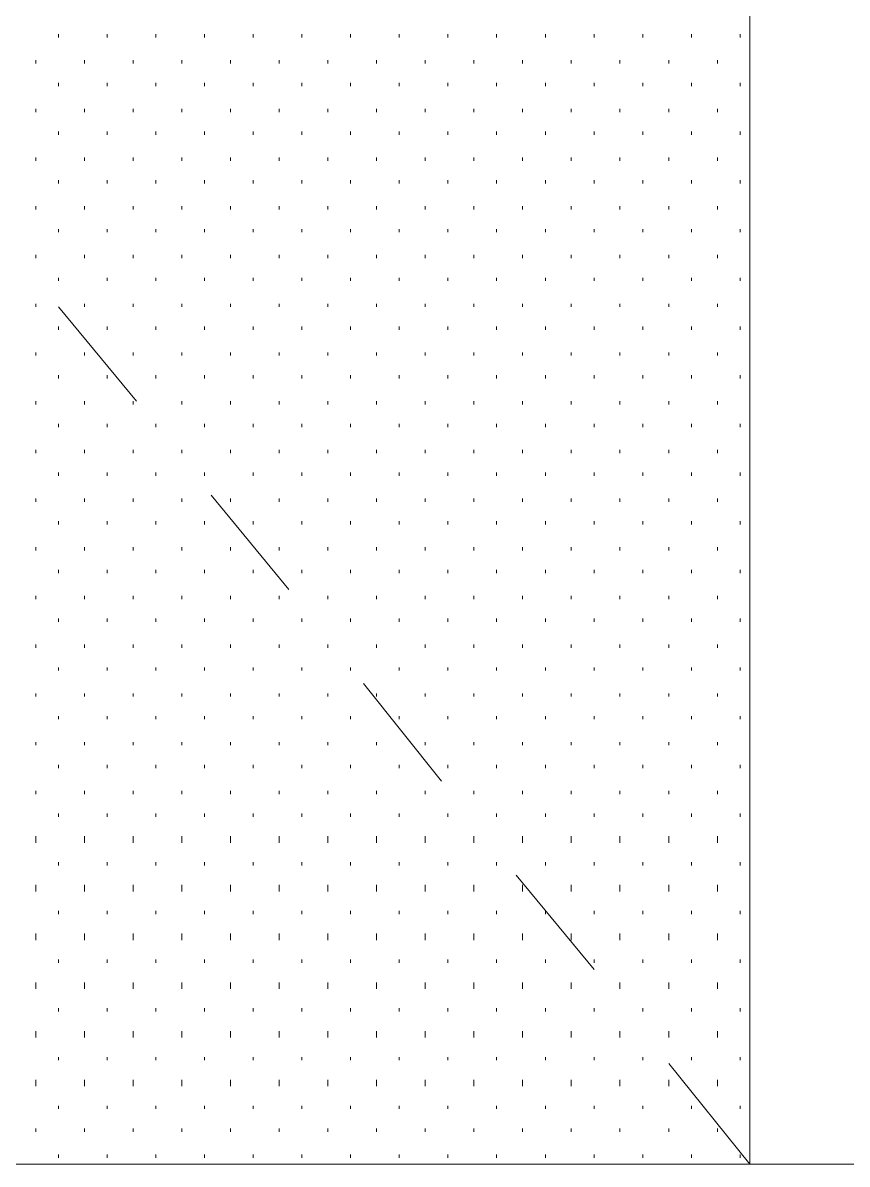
# Model space of a CAD drawing. Header units: inches. Extents: x -6061 to 13621, y -296 to 7483.
# Drawn here: x 12069.55 to 12089.89, y -121.48 to -93.33 of the extents above; entities that cross this region are included whole.
import ezdxf

# ---------------------------------------------------------------- set-up
doc = ezdxf.new("R2010")
doc.units = ezdxf.units.IN
doc.header["$MEASUREMENT"] = 0
doc.layers.get('0').update_dxf_attribs({"linetype": 'CONTINUOUS'})

msp = doc.modelspace()

# ---------------------------------------------------------------- linework, layer by layer
at = {"color": 7, "linetype": 'Continuous', "lineweight": 9, "true_color": 0x000007}
for p, q in [((12087.48877, -29.45513), (12087.48877, -121.47911)), ((12087.48877, -31.93793), (12087.48877, -121.47911)), ((12072.35166, -102.65784), (12070.42949, -100.33522)), ((12076.11592, -107.30309), (12074.19375, -104.98047)), ((12079.88017, -112.02843), (12077.958, -109.62571)), ((12083.64443, -116.67368), (12081.72225, -114.35105)), ((12087.48877, -121.47911), (12085.48651, -118.9963)), ((12051.52814, -121.47911), (12087.48877, -121.47911)), ((12087.48877, -121.47911), (12051.52814, -121.47911)), ((12090.05166, -121.47911), (12087.48877, -121.47911)), ((12087.48877, -121.47911), (12090.05166, -121.47911))]:
    msp.add_line(p, q, dxfattribs=at)
at = {"color": 7, "linetype": 'Continuous', "lineweight": 9, "true_color": 0xffffff}
for p, q in [((12070.42949, -93.68771), (12070.42949, -93.60761)), ((12071.63085, -93.68771), (12071.63085, -93.60761)), ((12072.83221, -93.68771), (12072.83221, -93.60761)), ((12074.03357, -93.68771), (12074.03357, -93.60761)), ((12075.23492, -93.68771), (12075.23492, -93.60761)), ((12076.43628, -93.68771), (12076.43628, -93.60761)), ((12077.63764, -93.68771), (12077.63764, -93.60761)), ((12078.839, -93.68771), (12078.839, -93.60761)), ((12080.04035, -93.68771), (12080.04035, -93.60761)), ((12081.24171, -93.68771), (12081.24171, -93.60761)), ((12082.44307, -93.68771), (12082.44307, -93.60761)), ((12083.64443, -93.68771), (12083.64443, -93.60761)), ((12084.84578, -93.68771), (12084.84578, -93.60761)), ((12086.04714, -93.68771), (12086.04714, -93.60761)), ((12087.2485, -93.68771), (12087.2485, -93.60761)), ((12069.86886, -94.32843), (12069.86886, -94.24834)), ((12071.07022, -94.32843), (12071.07022, -94.24834)), ((12072.27157, -94.32843), (12072.27157, -94.24834)), ((12073.47293, -94.32843), (12073.47293, -94.24834)), ((12074.67429, -94.32843), (12074.67429, -94.24834)), ((12075.87565, -94.32843), (12075.87565, -94.24834)), ((12077.077, -94.32843), (12077.077, -94.24834)), ((12078.27836, -94.32843), (12078.27836, -94.24834)), ((12079.47972, -94.32843), (12079.47972, -94.24834)), ((12080.68108, -94.32843), (12080.68108, -94.24834)), ((12081.88243, -94.32843), (12081.88243, -94.24834)), ((12083.08379, -94.32843), (12083.08379, -94.24834)), ((12084.28515, -94.32843), (12084.28515, -94.24834)), ((12085.48651, -94.32843), (12085.48651, -94.24834)), ((12086.68786, -94.32843), (12086.68786, -94.24834)), ((12070.42949, -94.88906), (12070.42949, -94.80897)), ((12071.63085, -94.88906), (12071.63085, -94.80897)), ((12072.83221, -94.88906), (12072.83221, -94.80897)), ((12074.03357, -94.88906), (12074.03357, -94.80897)), ((12075.23492, -94.88906), (12075.23492, -94.80897)), ((12076.43628, -94.88906), (12076.43628, -94.80897)), ((12077.63764, -94.88906), (12077.63764, -94.80897)), ((12078.839, -94.88906), (12078.839, -94.80897)), ((12080.04035, -94.88906), (12080.04035, -94.80897)), ((12081.24171, -94.88906), (12081.24171, -94.80897)), ((12082.44307, -94.88906), (12082.44307, -94.80897)), ((12083.64443, -94.88906), (12083.64443, -94.80897)), ((12084.84578, -94.88906), (12084.84578, -94.80897)), ((12086.04714, -94.88906), (12086.04714, -94.80897)), ((12087.2485, -94.88906), (12087.2485, -94.80897)), ((12069.86886, -95.52979), (12069.86886, -95.4497)), ((12071.07022, -95.52979), (12071.07022, -95.4497)), ((12072.27157, -95.52979), (12072.27157, -95.4497)), ((12073.47293, -95.52979), (12073.47293, -95.4497)), ((12074.67429, -95.52979), (12074.67429, -95.4497)), ((12075.87565, -95.52979), (12075.87565, -95.4497)), ((12077.077, -95.52979), (12077.077, -95.4497)), ((12078.27836, -95.52979), (12078.27836, -95.4497)), ((12079.47972, -95.52979), (12079.47972, -95.4497)), ((12080.68108, -95.52979), (12080.68108, -95.4497)), ((12081.88243, -95.52979), (12081.88243, -95.4497)), ((12083.08379, -95.52979), (12083.08379, -95.4497)), ((12084.28515, -95.52979), (12084.28515, -95.4497)), ((12085.48651, -95.52979), (12085.48651, -95.4497)), ((12086.68786, -95.52979), (12086.68786, -95.4497)), ((12070.42949, -96.09042), (12070.42949, -96.01033)), ((12071.63085, -96.09042), (12071.63085, -96.01033)), ((12072.83221, -96.09042), (12072.83221, -96.01033)), ((12074.03357, -96.09042), (12074.03357, -96.01033)), ((12075.23492, -96.09042), (12075.23492, -96.01033)), ((12076.43628, -96.09042), (12076.43628, -96.01033)), ((12077.63764, -96.09042), (12077.63764, -96.01033)), ((12078.839, -96.09042), (12078.839, -96.01033)), ((12080.04035, -96.09042), (12080.04035, -96.01033)), ((12081.24171, -96.09042), (12081.24171, -96.01033)), ((12082.44307, -96.09042), (12082.44307, -96.01033)), ((12083.64443, -96.09042), (12083.64443, -96.01033)), ((12084.84578, -96.09042), (12084.84578, -96.01033)), ((12086.04714, -96.09042), (12086.04714, -96.01033)), ((12087.2485, -96.09042), (12087.2485, -96.01033)), ((12069.86886, -96.73114), (12069.86886, -96.65105)), ((12071.07022, -96.73114), (12071.07022, -96.65105)), ((12072.27157, -96.73114), (12072.27157, -96.65105)), ((12073.47293, -96.73114), (12073.47293, -96.65105)), ((12074.67429, -96.73114), (12074.67429, -96.65105)), ((12075.87565, -96.73114), (12075.87565, -96.65105)), ((12077.077, -96.73114), (12077.077, -96.65105)), ((12078.27836, -96.73114), (12078.27836, -96.65105)), ((12079.47972, -96.73114), (12079.47972, -96.65105)), ((12080.68108, -96.73114), (12080.68108, -96.65105)), ((12081.88243, -96.73114), (12081.88243, -96.65105)), ((12083.08379, -96.73114), (12083.08379, -96.65105)), ((12084.28515, -96.73114), (12084.28515, -96.65105)), ((12085.48651, -96.73114), (12085.48651, -96.65105)), ((12086.68786, -96.73114), (12086.68786, -96.65105)), ((12070.42949, -97.29178), (12070.42949, -97.21169)), ((12071.63085, -97.29178), (12071.63085, -97.21169)), ((12072.83221, -97.29178), (12072.83221, -97.21169)), ((12074.03357, -97.29178), (12074.03357, -97.21169)), ((12075.23492, -97.29178), (12075.23492, -97.21169)), ((12076.43628, -97.29178), (12076.43628, -97.21169)), ((12077.63764, -97.29178), (12077.63764, -97.21169)), ((12078.839, -97.29178), (12078.839, -97.21169)), ((12080.04035, -97.29178), (12080.04035, -97.21169)), ((12081.24171, -97.29178), (12081.24171, -97.21169)), ((12082.44307, -97.29178), (12082.44307, -97.21169)), ((12083.64443, -97.29178), (12083.64443, -97.21169)), ((12084.84578, -97.29178), (12084.84578, -97.21169)), ((12086.04714, -97.29178), (12086.04714, -97.21169)), ((12087.2485, -97.29178), (12087.2485, -97.21169)), ((12069.86886, -97.9325), (12069.86886, -97.85241)), ((12071.07022, -97.9325), (12071.07022, -97.85241)), ((12072.27157, -97.9325), (12072.27157, -97.85241)), ((12073.47293, -97.9325), (12073.47293, -97.85241)), ((12074.67429, -97.9325), (12074.67429, -97.85241)), ((12075.87565, -97.9325), (12075.87565, -97.85241)), ((12077.077, -97.9325), (12077.077, -97.85241)), ((12078.27836, -97.9325), (12078.27836, -97.85241)), ((12079.47972, -97.9325), (12079.47972, -97.85241)), ((12080.68108, -97.9325), (12080.68108, -97.85241)), ((12081.88243, -97.9325), (12081.88243, -97.85241)), ((12083.08379, -97.9325), (12083.08379, -97.85241)), ((12084.28515, -97.9325), (12084.28515, -97.85241)), ((12085.48651, -97.9325), (12085.48651, -97.85241)), ((12086.68786, -97.9325), (12086.68786, -97.85241)), ((12070.42949, -98.49314), (12070.42949, -98.41304)), ((12071.63085, -98.49314), (12071.63085, -98.41304)), ((12072.83221, -98.49314), (12072.83221, -98.41304)), ((12074.03357, -98.49314), (12074.03357, -98.41304)), ((12075.23492, -98.49314), (12075.23492, -98.41304)), ((12076.43628, -98.49314), (12076.43628, -98.41304)), ((12077.63764, -98.49314), (12077.63764, -98.41304)), ((12078.839, -98.49314), (12078.839, -98.41304)), ((12080.04035, -98.49314), (12080.04035, -98.41304)), ((12081.24171, -98.49314), (12081.24171, -98.41304)), ((12082.44307, -98.49314), (12082.44307, -98.41304)), ((12083.64443, -98.49314), (12083.64443, -98.41304)), ((12084.84578, -98.49314), (12084.84578, -98.41304)), ((12086.04714, -98.49314), (12086.04714, -98.41304)), ((12087.2485, -98.49314), (12087.2485, -98.41304)), ((12069.86886, -99.13386), (12069.86886, -99.05377)), ((12071.07022, -99.13386), (12071.07022, -99.05377)), ((12072.27157, -99.13386), (12072.27157, -99.05377)), ((12073.47293, -99.13386), (12073.47293, -99.05377)), ((12074.67429, -99.13386), (12074.67429, -99.05377)), ((12075.87565, -99.13386), (12075.87565, -99.05377)), ((12077.077, -99.13386), (12077.077, -99.05377)), ((12078.27836, -99.13386), (12078.27836, -99.05377)), ((12079.47972, -99.13386), (12079.47972, -99.05377)), ((12080.68108, -99.13386), (12080.68108, -99.05377)), ((12081.88243, -99.13386), (12081.88243, -99.05377)), ((12083.08379, -99.13386), (12083.08379, -99.05377)), ((12084.28515, -99.13386), (12084.28515, -99.05377)), ((12085.48651, -99.13386), (12085.48651, -99.05377)), ((12086.68786, -99.13386), (12086.68786, -99.05377)), ((12070.42949, -99.69449), (12070.42949, -99.6144)), ((12071.63085, -99.69449), (12071.63085, -99.6144)), ((12072.83221, -99.69449), (12072.83221, -99.6144)), ((12074.03357, -99.69449), (12074.03357, -99.6144)), ((12075.23492, -99.69449), (12075.23492, -99.6144)), ((12076.43628, -99.69449), (12076.43628, -99.6144)), ((12077.63764, -99.69449), (12077.63764, -99.6144)), ((12078.839, -99.69449), (12078.839, -99.6144)), ((12080.04035, -99.69449), (12080.04035, -99.6144)), ((12081.24171, -99.69449), (12081.24171, -99.6144)), ((12082.44307, -99.69449), (12082.44307, -99.6144)), ((12083.64443, -99.69449), (12083.64443, -99.6144)), ((12084.84578, -99.69449), (12084.84578, -99.6144)), ((12086.04714, -99.69449), (12086.04714, -99.6144)), ((12087.2485, -99.69449), (12087.2485, -99.6144)), ((12069.86886, -100.33522), (12069.86886, -100.25513)), ((12071.07022, -100.33522), (12071.07022, -100.25513)), ((12072.27157, -100.33522), (12072.27157, -100.25513)), ((12073.47293, -100.33522), (12073.47293, -100.25513)), ((12074.67429, -100.33522), (12074.67429, -100.25513)), ((12075.87565, -100.33522), (12075.87565, -100.25513)), ((12077.077, -100.33522), (12077.077, -100.25513)), ((12078.27836, -100.33522), (12078.27836, -100.25513)), ((12079.47972, -100.33522), (12079.47972, -100.25513)), ((12080.68108, -100.33522), (12080.68108, -100.25513)), ((12081.88243, -100.33522), (12081.88243, -100.25513)), ((12083.08379, -100.33522), (12083.08379, -100.25513)), ((12084.28515, -100.33522), (12084.28515, -100.25513)), ((12085.48651, -100.33522), (12085.48651, -100.25513)), ((12086.68786, -100.33522), (12086.68786, -100.25513)), ((12070.42949, -100.89585), (12070.42949, -100.81576)), ((12071.63085, -100.89585), (12071.63085, -100.81576)), ((12072.83221, -100.89585), (12072.83221, -100.81576)), ((12074.03357, -100.89585), (12074.03357, -100.81576)), ((12075.23492, -100.89585), (12075.23492, -100.81576)), ((12076.43628, -100.89585), (12076.43628, -100.81576)), ((12077.63764, -100.89585), (12077.63764, -100.81576)), ((12078.839, -100.89585), (12078.839, -100.81576)), ((12080.04035, -100.89585), (12080.04035, -100.81576)), ((12081.24171, -100.89585), (12081.24171, -100.81576)), ((12082.44307, -100.89585), (12082.44307, -100.81576)), ((12083.64443, -100.89585), (12083.64443, -100.81576)), ((12084.84578, -100.89585), (12084.84578, -100.81576)), ((12086.04714, -100.89585), (12086.04714, -100.81576)), ((12087.2485, -100.89585), (12087.2485, -100.81576)), ((12069.86886, -101.53657), (12069.86886, -101.45648)), ((12071.07022, -101.53657), (12071.07022, -101.45648)), ((12072.27157, -101.53657), (12072.27157, -101.45648)), ((12073.47293, -101.53657), (12073.47293, -101.45648)), ((12074.67429, -101.53657), (12074.67429, -101.45648)), ((12075.87565, -101.53657), (12075.87565, -101.45648)), ((12077.077, -101.53657), (12077.077, -101.45648)), ((12078.27836, -101.53657), (12078.27836, -101.45648)), ((12079.47972, -101.53657), (12079.47972, -101.45648)), ((12080.68108, -101.53657), (12080.68108, -101.45648)), ((12081.88243, -101.53657), (12081.88243, -101.45648)), ((12083.08379, -101.53657), (12083.08379, -101.45648)), ((12084.28515, -101.53657), (12084.28515, -101.45648)), ((12085.48651, -101.53657), (12085.48651, -101.45648)), ((12086.68786, -101.53657), (12086.68786, -101.45648)), ((12070.42949, -102.09721), (12070.42949, -102.01712)), ((12071.63085, -102.09721), (12071.63085, -102.01712)), ((12072.83221, -102.09721), (12072.83221, -102.01712)), ((12074.03357, -102.09721), (12074.03357, -102.01712)), ((12075.23492, -102.09721), (12075.23492, -102.01712)), ((12076.43628, -102.09721), (12076.43628, -102.01712)), ((12077.63764, -102.09721), (12077.63764, -102.01712)), ((12078.839, -102.09721), (12078.839, -102.01712)), ((12080.04035, -102.09721), (12080.04035, -102.01712)), ((12081.24171, -102.09721), (12081.24171, -102.01712)), ((12082.44307, -102.09721), (12082.44307, -102.01712)), ((12083.64443, -102.09721), (12083.64443, -102.01712)), ((12084.84578, -102.09721), (12084.84578, -102.01712)), ((12086.04714, -102.09721), (12086.04714, -102.01712)), ((12087.2485, -102.09721), (12087.2485, -102.01712)), ((12069.86886, -102.73793), (12069.86886, -102.65784)), ((12071.07022, -102.73793), (12071.07022, -102.65784)), ((12072.27157, -102.73793), (12072.27157, -102.65784)), ((12073.47293, -102.73793), (12073.47293, -102.65784)), ((12074.67429, -102.73793), (12074.67429, -102.65784)), ((12075.87565, -102.73793), (12075.87565, -102.65784)), ((12077.077, -102.73793), (12077.077, -102.65784)), ((12078.27836, -102.73793), (12078.27836, -102.65784)), ((12079.47972, -102.73793), (12079.47972, -102.65784)), ((12080.68108, -102.73793), (12080.68108, -102.65784)), ((12081.88243, -102.73793), (12081.88243, -102.65784)), ((12083.08379, -102.73793), (12083.08379, -102.65784)), ((12084.28515, -102.73793), (12084.28515, -102.65784)), ((12085.48651, -102.73793), (12085.48651, -102.65784)), ((12086.68786, -102.73793), (12086.68786, -102.65784)), ((12070.42949, -103.29857), (12070.42949, -103.21847)), ((12071.63085, -103.29857), (12071.63085, -103.21847)), ((12072.83221, -103.29857), (12072.83221, -103.21847)), ((12074.03357, -103.29857), (12074.03357, -103.21847)), ((12075.23492, -103.29857), (12075.23492, -103.21847)), ((12076.43628, -103.29857), (12076.43628, -103.21847)), ((12077.63764, -103.29857), (12077.63764, -103.21847)), ((12078.839, -103.29857), (12078.839, -103.21847)), ((12080.04035, -103.29857), (12080.04035, -103.21847)), ((12081.24171, -103.29857), (12081.24171, -103.21847)), ((12082.44307, -103.29857), (12082.44307, -103.21847)), ((12083.64443, -103.29857), (12083.64443, -103.21847)), ((12084.84578, -103.29857), (12084.84578, -103.21847)), ((12086.04714, -103.29857), (12086.04714, -103.21847)), ((12087.2485, -103.29857), (12087.2485, -103.21847)), ((12069.86886, -103.93929), (12069.86886, -103.8592)), ((12071.07022, -103.93929), (12071.07022, -103.8592)), ((12072.27157, -103.93929), (12072.27157, -103.8592)), ((12073.47293, -103.93929), (12073.47293, -103.8592)), ((12074.67429, -103.93929), (12074.67429, -103.8592)), ((12075.87565, -103.93929), (12075.87565, -103.8592)), ((12077.077, -103.93929), (12077.077, -103.8592)), ((12078.27836, -103.93929), (12078.27836, -103.8592)), ((12079.47972, -103.93929), (12079.47972, -103.8592)), ((12080.68108, -103.93929), (12080.68108, -103.8592)), ((12081.88243, -103.93929), (12081.88243, -103.8592)), ((12083.08379, -103.93929), (12083.08379, -103.8592)), ((12084.28515, -103.93929), (12084.28515, -103.8592)), ((12085.48651, -103.93929), (12085.48651, -103.8592)), ((12086.68786, -103.93929), (12086.68786, -103.8592)), ((12070.42949, -104.49992), (12070.42949, -104.41983)), ((12071.63085, -104.49992), (12071.63085, -104.41983)), ((12072.83221, -104.49992), (12072.83221, -104.41983)), ((12074.03357, -104.49992), (12074.03357, -104.41983)), ((12075.23492, -104.49992), (12075.23492, -104.41983)), ((12076.43628, -104.49992), (12076.43628, -104.41983)), ((12077.63764, -104.49992), (12077.63764, -104.41983)), ((12078.839, -104.49992), (12078.839, -104.41983)), ((12080.04035, -104.49992), (12080.04035, -104.41983)), ((12081.24171, -104.49992), (12081.24171, -104.41983)), ((12082.44307, -104.49992), (12082.44307, -104.41983)), ((12083.64443, -104.49992), (12083.64443, -104.41983)), ((12084.84578, -104.49992), (12084.84578, -104.41983)), ((12086.04714, -104.49992), (12086.04714, -104.41983)), ((12087.2485, -104.49992), (12087.2485, -104.41983)), ((12069.86886, -105.14065), (12069.86886, -105.06056)), ((12071.07022, -105.14065), (12071.07022, -105.06056)), ((12072.27157, -105.14065), (12072.27157, -105.06056)), ((12073.47293, -105.14065), (12073.47293, -105.06056)), ((12074.67429, -105.14065), (12074.67429, -105.06056)), ((12075.87565, -105.14065), (12075.87565, -105.06056)), ((12077.077, -105.14065), (12077.077, -105.06056)), ((12078.27836, -105.14065), (12078.27836, -105.06056)), ((12079.47972, -105.14065), (12079.47972, -105.06056)), ((12080.68108, -105.14065), (12080.68108, -105.06056)), ((12081.88243, -105.14065), (12081.88243, -105.06056)), ((12083.08379, -105.14065), (12083.08379, -105.06056)), ((12084.28515, -105.14065), (12084.28515, -105.06056)), ((12085.48651, -105.14065), (12085.48651, -105.06056)), ((12086.68786, -105.14065), (12086.68786, -105.06056)), ((12070.42949, -105.70128), (12070.42949, -105.62119)), ((12071.63085, -105.70128), (12071.63085, -105.62119)), ((12072.83221, -105.70128), (12072.83221, -105.62119)), ((12074.03357, -105.70128), (12074.03357, -105.62119)), ((12075.23492, -105.70128), (12075.23492, -105.62119)), ((12076.43628, -105.70128), (12076.43628, -105.62119)), ((12077.63764, -105.70128), (12077.63764, -105.62119)), ((12078.839, -105.70128), (12078.839, -105.62119)), ((12080.04035, -105.70128), (12080.04035, -105.62119)), ((12081.24171, -105.70128), (12081.24171, -105.62119)), ((12082.44307, -105.70128), (12082.44307, -105.62119)), ((12083.64443, -105.70128), (12083.64443, -105.62119)), ((12084.84578, -105.70128), (12084.84578, -105.62119)), ((12086.04714, -105.70128), (12086.04714, -105.62119)), ((12087.2485, -105.70128), (12087.2485, -105.62119)), ((12069.86886, -106.342), (12069.86886, -106.26191)), ((12071.07022, -106.342), (12071.07022, -106.26191)), ((12072.27157, -106.342), (12072.27157, -106.26191)), ((12073.47293, -106.342), (12073.47293, -106.26191)), ((12074.67429, -106.342), (12074.67429, -106.26191)), ((12075.87565, -106.342), (12075.87565, -106.26191)), ((12077.077, -106.342), (12077.077, -106.26191)), ((12078.27836, -106.342), (12078.27836, -106.26191)), ((12079.47972, -106.342), (12079.47972, -106.26191)), ((12080.68108, -106.342), (12080.68108, -106.26191)), ((12081.88243, -106.342), (12081.88243, -106.26191)), ((12083.08379, -106.342), (12083.08379, -106.26191)), ((12084.28515, -106.342), (12084.28515, -106.26191)), ((12085.48651, -106.342), (12085.48651, -106.26191)), ((12086.68786, -106.342), (12086.68786, -106.26191)), ((12070.42949, -106.90264), (12070.42949, -106.82255)), ((12071.63085, -106.90264), (12071.63085, -106.82255)), ((12072.83221, -106.90264), (12072.83221, -106.82255)), ((12074.03357, -106.90264), (12074.03357, -106.82255)), ((12075.23492, -106.90264), (12075.23492, -106.82255)), ((12076.43628, -106.90264), (12076.43628, -106.82255)), ((12077.63764, -106.90264), (12077.63764, -106.82255)), ((12078.839, -106.90264), (12078.839, -106.82255)), ((12080.04035, -106.90264), (12080.04035, -106.82255)), ((12081.24171, -106.90264), (12081.24171, -106.82255)), ((12082.44307, -106.90264), (12082.44307, -106.82255)), ((12083.64443, -106.90264), (12083.64443, -106.82255)), ((12084.84578, -106.90264), (12084.84578, -106.82255)), ((12086.04714, -106.90264), (12086.04714, -106.82255)), ((12087.2485, -106.90264), (12087.2485, -106.82255)), ((12069.86886, -107.54336), (12069.86886, -107.46327)), ((12071.07022, -107.54336), (12071.07022, -107.46327)), ((12072.27157, -107.54336), (12072.27157, -107.46327)), ((12073.47293, -107.54336), (12073.47293, -107.46327)), ((12074.67429, -107.54336), (12074.67429, -107.46327)), ((12075.87565, -107.54336), (12075.87565, -107.46327)), ((12077.077, -107.54336), (12077.077, -107.46327)), ((12078.27836, -107.54336), (12078.27836, -107.46327)), ((12079.47972, -107.54336), (12079.47972, -107.46327)), ((12080.68108, -107.54336), (12080.68108, -107.46327)), ((12081.88243, -107.54336), (12081.88243, -107.46327)), ((12083.08379, -107.54336), (12083.08379, -107.46327)), ((12084.28515, -107.54336), (12084.28515, -107.46327)), ((12085.48651, -107.54336), (12085.48651, -107.46327)), ((12086.68786, -107.54336), (12086.68786, -107.46327)), ((12070.42949, -108.10399), (12070.42949, -108.0239)), ((12071.63085, -108.10399), (12071.63085, -108.0239)), ((12072.83221, -108.10399), (12072.83221, -108.0239)), ((12074.03357, -108.10399), (12074.03357, -108.0239)), ((12075.23492, -108.10399), (12075.23492, -108.0239)), ((12076.43628, -108.10399), (12076.43628, -108.0239)), ((12077.63764, -108.10399), (12077.63764, -108.0239)), ((12078.839, -108.10399), (12078.839, -108.0239)), ((12080.04035, -108.10399), (12080.04035, -108.0239)), ((12081.24171, -108.10399), (12081.24171, -108.0239)), ((12082.44307, -108.10399), (12082.44307, -108.0239)), ((12083.64443, -108.10399), (12083.64443, -108.0239)), ((12084.84578, -108.10399), (12084.84578, -108.0239)), ((12086.04714, -108.10399), (12086.04714, -108.0239)), ((12087.2485, -108.10399), (12087.2485, -108.0239)), ((12069.86886, -108.74472), (12069.86886, -108.66463)), ((12071.07022, -108.74472), (12071.07022, -108.66463)), ((12072.27157, -108.74472), (12072.27157, -108.66463)), ((12073.47293, -108.74472), (12073.47293, -108.66463)), ((12074.67429, -108.74472), (12074.67429, -108.66463)), ((12075.87565, -108.74472), (12075.87565, -108.66463)), ((12077.077, -108.74472), (12077.077, -108.66463)), ((12078.27836, -108.74472), (12078.27836, -108.66463)), ((12079.47972, -108.74472), (12079.47972, -108.66463)), ((12080.68108, -108.74472), (12080.68108, -108.66463)), ((12081.88243, -108.74472), (12081.88243, -108.66463)), ((12083.08379, -108.74472), (12083.08379, -108.66463)), ((12084.28515, -108.74472), (12084.28515, -108.66463)), ((12085.48651, -108.74472), (12085.48651, -108.66463)), ((12086.68786, -108.74472), (12086.68786, -108.66463)), ((12070.42949, -109.30535), (12070.42949, -109.22526)), ((12071.63085, -109.30535), (12071.63085, -109.22526)), ((12072.83221, -109.30535), (12072.83221, -109.22526)), ((12074.03357, -109.30535), (12074.03357, -109.22526)), ((12075.23492, -109.30535), (12075.23492, -109.22526)), ((12076.43628, -109.30535), (12076.43628, -109.22526)), ((12077.63764, -109.30535), (12077.63764, -109.22526)), ((12078.839, -109.30535), (12078.839, -109.22526)), ((12080.04035, -109.30535), (12080.04035, -109.22526)), ((12081.24171, -109.30535), (12081.24171, -109.22526)), ((12082.44307, -109.30535), (12082.44307, -109.22526)), ((12083.64443, -109.30535), (12083.64443, -109.22526)), ((12084.84578, -109.30535), (12084.84578, -109.22526)), ((12086.04714, -109.30535), (12086.04714, -109.22526)), ((12087.2485, -109.30535), (12087.2485, -109.22526)), ((12069.86886, -109.94608), (12069.86886, -109.86599)), ((12071.07022, -109.94608), (12071.07022, -109.86599)), ((12072.27157, -109.94608), (12072.27157, -109.86599)), ((12073.47293, -109.94608), (12073.47293, -109.86599)), ((12074.67429, -109.94608), (12074.67429, -109.86599)), ((12075.87565, -109.94608), (12075.87565, -109.86599)), ((12077.077, -109.94608), (12077.077, -109.86599)), ((12078.27836, -109.94608), (12078.27836, -109.86599)), ((12079.47972, -109.94608), (12079.47972, -109.86599)), ((12080.68108, -109.94608), (12080.68108, -109.86599)), ((12081.88243, -109.94608), (12081.88243, -109.86599)), ((12083.08379, -109.94608), (12083.08379, -109.86599)), ((12084.28515, -109.94608), (12084.28515, -109.86599)), ((12085.48651, -109.94608), (12085.48651, -109.86599)), ((12086.68786, -109.94608), (12086.68786, -109.86599)), ((12070.42949, -110.50671), (12070.42949, -110.42662)), ((12071.63085, -110.50671), (12071.63085, -110.42662)), ((12072.83221, -110.50671), (12072.83221, -110.42662)), ((12074.03357, -110.50671), (12074.03357, -110.42662)), ((12075.23492, -110.50671), (12075.23492, -110.42662)), ((12076.43628, -110.50671), (12076.43628, -110.42662)), ((12077.63764, -110.50671), (12077.63764, -110.42662)), ((12078.839, -110.50671), (12078.839, -110.42662)), ((12080.04035, -110.50671), (12080.04035, -110.42662)), ((12081.24171, -110.50671), (12081.24171, -110.42662)), ((12082.44307, -110.50671), (12082.44307, -110.42662)), ((12083.64443, -110.50671), (12083.64443, -110.42662)), ((12084.84578, -110.50671), (12084.84578, -110.42662)), ((12086.04714, -110.50671), (12086.04714, -110.42662)), ((12087.2485, -110.50671), (12087.2485, -110.42662)), ((12069.86886, -111.14743), (12069.86886, -111.06734)), ((12071.07022, -111.14743), (12071.07022, -111.06734)), ((12072.27157, -111.14743), (12072.27157, -111.06734)), ((12073.47293, -111.14743), (12073.47293, -111.06734)), ((12074.67429, -111.14743), (12074.67429, -111.06734)), ((12075.87565, -111.14743), (12075.87565, -111.06734)), ((12077.077, -111.14743), (12077.077, -111.06734)), ((12078.27836, -111.14743), (12078.27836, -111.06734)), ((12079.47972, -111.14743), (12079.47972, -111.06734)), ((12080.68108, -111.14743), (12080.68108, -111.06734)), ((12081.88243, -111.14743), (12081.88243, -111.06734)), ((12083.08379, -111.14743), (12083.08379, -111.06734)), ((12084.28515, -111.14743), (12084.28515, -111.06734)), ((12085.48651, -111.14743), (12085.48651, -111.06734)), ((12086.68786, -111.14743), (12086.68786, -111.06734)), ((12070.42949, -111.70807), (12070.42949, -111.62798)), ((12071.63085, -111.70807), (12071.63085, -111.62798)), ((12072.83221, -111.70807), (12072.83221, -111.62798)), ((12074.03357, -111.70807), (12074.03357, -111.62798)), ((12075.23492, -111.70807), (12075.23492, -111.62798)), ((12076.43628, -111.70807), (12076.43628, -111.62798)), ((12077.63764, -111.70807), (12077.63764, -111.62798)), ((12078.839, -111.70807), (12078.839, -111.62798)), ((12080.04035, -111.70807), (12080.04035, -111.62798)), ((12081.24171, -111.70807), (12081.24171, -111.62798)), ((12082.44307, -111.70807), (12082.44307, -111.62798)), ((12083.64443, -111.70807), (12083.64443, -111.62798)), ((12084.84578, -111.70807), (12084.84578, -111.62798)), ((12086.04714, -111.70807), (12086.04714, -111.62798)), ((12087.2485, -111.70807), (12087.2485, -111.62798)), ((12069.86886, -112.34879), (12069.86886, -112.2687)), ((12071.07022, -112.34879), (12071.07022, -112.2687)), ((12072.27157, -112.34879), (12072.27157, -112.2687)), ((12073.47293, -112.34879), (12073.47293, -112.2687)), ((12074.67429, -112.34879), (12074.67429, -112.2687)), ((12075.87565, -112.34879), (12075.87565, -112.2687)), ((12077.077, -112.34879), (12077.077, -112.2687)), ((12078.27836, -112.34879), (12078.27836, -112.2687)), ((12079.47972, -112.34879), (12079.47972, -112.2687)), ((12080.68108, -112.34879), (12080.68108, -112.2687)), ((12081.88243, -112.34879), (12081.88243, -112.2687)), ((12083.08379, -112.34879), (12083.08379, -112.2687)), ((12084.28515, -112.34879), (12084.28515, -112.2687)), ((12085.48651, -112.34879), (12085.48651, -112.2687)), ((12086.68786, -112.34879), (12086.68786, -112.2687)), ((12070.42949, -112.90942), (12070.42949, -112.82933)), ((12071.63085, -112.90942), (12071.63085, -112.82933)), ((12072.83221, -112.90942), (12072.83221, -112.82933)), ((12074.03357, -112.90942), (12074.03357, -112.82933)), ((12075.23492, -112.90942), (12075.23492, -112.82933)), ((12076.43628, -112.90942), (12076.43628, -112.82933)), ((12077.63764, -112.90942), (12077.63764, -112.82933)), ((12078.839, -112.90942), (12078.839, -112.82933)), ((12080.04035, -112.90942), (12080.04035, -112.82933)), ((12081.24171, -112.90942), (12081.24171, -112.82933)), ((12082.44307, -112.90942), (12082.44307, -112.82933)), ((12083.64443, -112.90942), (12083.64443, -112.82933)), ((12084.84578, -112.90942), (12084.84578, -112.82933)), ((12086.04714, -112.90942), (12086.04714, -112.82933)), ((12087.2485, -112.90942), (12087.2485, -112.82933)), ((12069.86886, -113.55015), (12069.86886, -113.38997)), ((12071.07022, -113.55015), (12071.07022, -113.38997)), ((12072.27157, -113.55015), (12072.27157, -113.38997)), ((12073.47293, -113.55015), (12073.47293, -113.38997)), ((12074.67429, -113.55015), (12074.67429, -113.38997)), ((12075.87565, -113.55015), (12075.87565, -113.38997)), ((12077.077, -113.55015), (12077.077, -113.38997)), ((12078.27836, -113.55015), (12078.27836, -113.38997)), ((12079.47972, -113.55015), (12079.47972, -113.38997)), ((12080.68108, -113.55015), (12080.68108, -113.38997)), ((12081.88243, -113.55015), (12081.88243, -113.38997)), ((12083.08379, -113.55015), (12083.08379, -113.38997)), ((12084.28515, -113.55015), (12084.28515, -113.38997)), ((12085.48651, -113.55015), (12085.48651, -113.38997)), ((12086.68786, -113.55015), (12086.68786, -113.38997)), ((12070.42949, -114.11078), (12070.42949, -114.03069)), ((12071.63085, -114.11078), (12071.63085, -114.03069)), ((12072.83221, -114.11078), (12072.83221, -114.03069)), ((12074.03357, -114.11078), (12074.03357, -114.03069)), ((12075.23492, -114.11078), (12075.23492, -114.03069)), ((12076.43628, -114.11078), (12076.43628, -114.03069)), ((12077.63764, -114.11078), (12077.63764, -114.03069)), ((12078.839, -114.11078), (12078.839, -114.03069)), ((12080.04035, -114.11078), (12080.04035, -114.03069)), ((12081.24171, -114.11078), (12081.24171, -114.03069)), ((12082.44307, -114.11078), (12082.44307, -114.03069)), ((12083.64443, -114.11078), (12083.64443, -114.03069)), ((12084.84578, -114.11078), (12084.84578, -114.03069)), ((12086.04714, -114.11078), (12086.04714, -114.03069)), ((12087.2485, -114.11078), (12087.2485, -114.03069)), ((12069.86886, -114.75151), (12069.86886, -114.59133)), ((12071.07022, -114.75151), (12071.07022, -114.59133)), ((12072.27157, -114.75151), (12072.27157, -114.59133)), ((12073.47293, -114.75151), (12073.47293, -114.59133)), ((12074.67429, -114.75151), (12074.67429, -114.59133)), ((12075.87565, -114.75151), (12075.87565, -114.59133)), ((12077.077, -114.75151), (12077.077, -114.59133)), ((12078.27836, -114.75151), (12078.27836, -114.59133)), ((12079.47972, -114.75151), (12079.47972, -114.59133)), ((12080.68108, -114.75151), (12080.68108, -114.59133)), ((12081.88243, -114.75151), (12081.88243, -114.59133)), ((12083.08379, -114.75151), (12083.08379, -114.59133)), ((12084.28515, -114.75151), (12084.28515, -114.59133)), ((12085.48651, -114.75151), (12085.48651, -114.59133)), ((12086.68786, -114.75151), (12086.68786, -114.59133)), ((12070.42949, -115.31214), (12070.42949, -115.23205)), ((12071.63085, -115.31214), (12071.63085, -115.23205)), ((12072.83221, -115.31214), (12072.83221, -115.23205)), ((12074.03357, -115.31214), (12074.03357, -115.23205)), ((12075.23492, -115.31214), (12075.23492, -115.23205)), ((12076.43628, -115.31214), (12076.43628, -115.23205)), ((12077.63764, -115.31214), (12077.63764, -115.23205)), ((12078.839, -115.31214), (12078.839, -115.23205)), ((12080.04035, -115.31214), (12080.04035, -115.23205)), ((12081.24171, -115.31214), (12081.24171, -115.23205)), ((12082.44307, -115.31214), (12082.44307, -115.23205)), ((12083.64443, -115.31214), (12083.64443, -115.23205)), ((12084.84578, -115.31214), (12084.84578, -115.23205)), ((12086.04714, -115.31214), (12086.04714, -115.23205)), ((12087.2485, -115.31214), (12087.2485, -115.23205)), ((12069.86886, -115.95286), (12069.86886, -115.79268)), ((12071.07022, -115.95286), (12071.07022, -115.79268)), ((12072.27157, -115.95286), (12072.27157, -115.79268)), ((12073.47293, -115.95286), (12073.47293, -115.79268)), ((12074.67429, -115.95286), (12074.67429, -115.79268)), ((12075.87565, -115.95286), (12075.87565, -115.79268)), ((12077.077, -115.95286), (12077.077, -115.79268)), ((12078.27836, -115.95286), (12078.27836, -115.79268)), ((12079.47972, -115.95286), (12079.47972, -115.79268)), ((12080.68108, -115.95286), (12080.68108, -115.79268)), ((12081.88243, -115.95286), (12081.88243, -115.79268)), ((12083.08379, -115.95286), (12083.08379, -115.79268)), ((12084.28515, -115.95286), (12084.28515, -115.79268)), ((12085.48651, -115.95286), (12085.48651, -115.79268)), ((12086.68786, -115.95286), (12086.68786, -115.79268)), ((12070.42949, -116.5135), (12070.42949, -116.43341)), ((12071.63085, -116.5135), (12071.63085, -116.43341)), ((12072.83221, -116.5135), (12072.83221, -116.43341)), ((12074.03357, -116.5135), (12074.03357, -116.43341)), ((12075.23492, -116.5135), (12075.23492, -116.43341)), ((12076.43628, -116.5135), (12076.43628, -116.43341)), ((12077.63764, -116.5135), (12077.63764, -116.43341)), ((12078.839, -116.5135), (12078.839, -116.43341)), ((12080.04035, -116.5135), (12080.04035, -116.43341)), ((12081.24171, -116.5135), (12081.24171, -116.43341)), ((12082.44307, -116.5135), (12082.44307, -116.43341)), ((12083.64443, -116.5135), (12083.64443, -116.43341)), ((12084.84578, -116.5135), (12084.84578, -116.43341)), ((12086.04714, -116.5135), (12086.04714, -116.43341)), ((12087.2485, -116.5135), (12087.2485, -116.43341)), ((12069.86886, -117.15422), (12069.86886, -116.99404)), ((12071.07022, -117.15422), (12071.07022, -116.99404)), ((12072.27157, -117.15422), (12072.27157, -116.99404)), ((12073.47293, -117.15422), (12073.47293, -116.99404)), ((12074.67429, -117.15422), (12074.67429, -116.99404)), ((12075.87565, -117.15422), (12075.87565, -116.99404)), ((12077.077, -117.15422), (12077.077, -116.99404)), ((12078.27836, -117.15422), (12078.27836, -116.99404)), ((12079.47972, -117.15422), (12079.47972, -116.99404)), ((12080.68108, -117.15422), (12080.68108, -116.99404)), ((12081.88243, -117.15422), (12081.88243, -116.99404)), ((12083.08379, -117.15422), (12083.08379, -116.99404)), ((12084.28515, -117.15422), (12084.28515, -116.99404)), ((12085.48651, -117.15422), (12085.48651, -116.99404)), ((12086.68786, -117.15422), (12086.68786, -116.99404)), ((12070.42949, -117.71485), (12070.42949, -117.63476)), ((12071.63085, -117.71485), (12071.63085, -117.63476)), ((12072.83221, -117.71485), (12072.83221, -117.63476)), ((12074.03357, -117.71485), (12074.03357, -117.63476)), ((12075.23492, -117.71485), (12075.23492, -117.63476)), ((12076.43628, -117.71485), (12076.43628, -117.63476)), ((12077.63764, -117.71485), (12077.63764, -117.63476)), ((12078.839, -117.71485), (12078.839, -117.63476)), ((12080.04035, -117.71485), (12080.04035, -117.63476)), ((12081.24171, -117.71485), (12081.24171, -117.63476)), ((12082.44307, -117.71485), (12082.44307, -117.63476)), ((12083.64443, -117.71485), (12083.64443, -117.63476)), ((12084.84578, -117.71485), (12084.84578, -117.63476)), ((12086.04714, -117.71485), (12086.04714, -117.63476)), ((12087.2485, -117.71485), (12087.2485, -117.63476)), ((12069.86886, -118.35558), (12069.86886, -118.1954)), ((12071.07022, -118.35558), (12071.07022, -118.1954)), ((12072.27157, -118.35558), (12072.27157, -118.1954)), ((12073.47293, -118.35558), (12073.47293, -118.1954)), ((12074.67429, -118.35558), (12074.67429, -118.1954)), ((12075.87565, -118.35558), (12075.87565, -118.1954)), ((12077.077, -118.35558), (12077.077, -118.1954)), ((12078.27836, -118.35558), (12078.27836, -118.1954)), ((12079.47972, -118.35558), (12079.47972, -118.1954)), ((12080.68108, -118.35558), (12080.68108, -118.1954)), ((12081.88243, -118.35558), (12081.88243, -118.1954)), ((12083.08379, -118.35558), (12083.08379, -118.1954)), ((12084.28515, -118.35558), (12084.28515, -118.1954)), ((12085.48651, -118.35558), (12085.48651, -118.1954)), ((12086.68786, -118.35558), (12086.68786, -118.1954)), ((12070.42949, -118.91621), (12070.42949, -118.83612)), ((12071.63085, -118.91621), (12071.63085, -118.83612)), ((12072.83221, -118.91621), (12072.83221, -118.83612)), ((12074.03357, -118.91621), (12074.03357, -118.83612)), ((12075.23492, -118.91621), (12075.23492, -118.83612)), ((12076.43628, -118.91621), (12076.43628, -118.83612)), ((12077.63764, -118.91621), (12077.63764, -118.83612)), ((12078.839, -118.91621), (12078.839, -118.83612)), ((12080.04035, -118.91621), (12080.04035, -118.83612)), ((12081.24171, -118.91621), (12081.24171, -118.83612)), ((12082.44307, -118.91621), (12082.44307, -118.83612)), ((12083.64443, -118.91621), (12083.64443, -118.83612)), ((12084.84578, -118.91621), (12084.84578, -118.83612)), ((12086.04714, -118.91621), (12086.04714, -118.83612)), ((12087.2485, -118.91621), (12087.2485, -118.83612)), ((12069.86886, -119.55694), (12069.86886, -119.39676)), ((12071.07022, -119.55694), (12071.07022, -119.39676)), ((12072.27157, -119.55694), (12072.27157, -119.39676)), ((12073.47293, -119.55694), (12073.47293, -119.39676)), ((12074.67429, -119.55694), (12074.67429, -119.39676)), ((12075.87565, -119.55694), (12075.87565, -119.39676)), ((12077.077, -119.55694), (12077.077, -119.39676)), ((12078.27836, -119.55694), (12078.27836, -119.39676)), ((12079.47972, -119.55694), (12079.47972, -119.39676)), ((12080.68108, -119.55694), (12080.68108, -119.39676)), ((12081.88243, -119.55694), (12081.88243, -119.39676)), ((12083.08379, -119.55694), (12083.08379, -119.39676)), ((12084.28515, -119.55694), (12084.28515, -119.39676)), ((12085.48651, -119.55694), (12085.48651, -119.39676)), ((12086.68786, -119.55694), (12086.68786, -119.39676)), ((12070.42949, -120.11757), (12070.42949, -120.03748)), ((12071.63085, -120.11757), (12071.63085, -120.03748)), ((12072.83221, -120.11757), (12072.83221, -120.03748)), ((12074.03357, -120.11757), (12074.03357, -120.03748)), ((12075.23492, -120.11757), (12075.23492, -120.03748)), ((12076.43628, -120.11757), (12076.43628, -120.03748)), ((12077.63764, -120.11757), (12077.63764, -120.03748)), ((12078.839, -120.11757), (12078.839, -120.03748)), ((12080.04035, -120.11757), (12080.04035, -120.03748)), ((12081.24171, -120.11757), (12081.24171, -120.03748)), ((12082.44307, -120.11757), (12082.44307, -120.03748)), ((12083.64443, -120.11757), (12083.64443, -120.03748)), ((12084.84578, -120.11757), (12084.84578, -120.03748)), ((12086.04714, -120.11757), (12086.04714, -120.03748)), ((12087.2485, -120.11757), (12087.2485, -120.03748)), ((12069.86886, -120.6782), (12069.86886, -120.59811)), ((12071.07022, -120.6782), (12071.07022, -120.59811)), ((12072.27157, -120.6782), (12072.27157, -120.59811)), ((12073.47293, -120.6782), (12073.47293, -120.59811)), ((12074.67429, -120.6782), (12074.67429, -120.59811)), ((12075.87565, -120.6782), (12075.87565, -120.59811)), ((12077.077, -120.6782), (12077.077, -120.59811)), ((12078.27836, -120.6782), (12078.27836, -120.59811)), ((12079.47972, -120.6782), (12079.47972, -120.59811)), ((12080.68108, -120.6782), (12080.68108, -120.59811)), ((12081.88243, -120.6782), (12081.88243, -120.59811)), ((12083.08379, -120.6782), (12083.08379, -120.59811)), ((12084.28515, -120.6782), (12084.28515, -120.59811)), ((12085.48651, -120.6782), (12085.48651, -120.59811)), ((12086.68786, -120.6782), (12086.68786, -120.59811)), ((12070.42949, -121.31893), (12070.42949, -121.23884)), ((12071.63085, -121.31893), (12071.63085, -121.23884)), ((12072.83221, -121.31893), (12072.83221, -121.23884)), ((12074.03357, -121.31893), (12074.03357, -121.23884)), ((12075.23492, -121.31893), (12075.23492, -121.23884)), ((12076.43628, -121.31893), (12076.43628, -121.23884)), ((12077.63764, -121.31893), (12077.63764, -121.23884)), ((12078.839, -121.31893), (12078.839, -121.23884)), ((12080.04035, -121.31893), (12080.04035, -121.23884)), ((12081.24171, -121.31893), (12081.24171, -121.23884)), ((12082.44307, -121.31893), (12082.44307, -121.23884)), ((12083.64443, -121.31893), (12083.64443, -121.23884)), ((12084.84578, -121.31893), (12084.84578, -121.23884)), ((12086.04714, -121.31893), (12086.04714, -121.23884)), ((12087.2485, -121.31893), (12087.2485, -121.23884))]:
    msp.add_line(p, q, dxfattribs=at)

doc.saveas('drawing.dxf')
